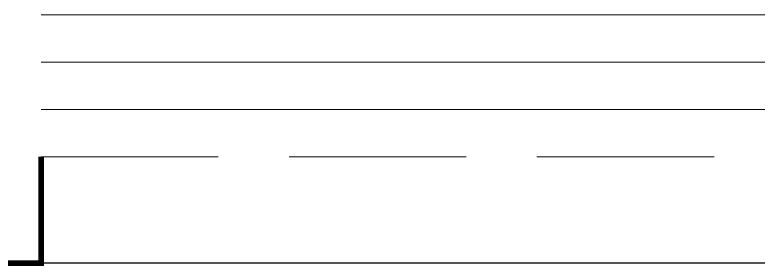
# Model space of a CAD drawing. Extents: x 5031545 to 5313844, y -886381 to -283477.
# Drawn here: x 5092126 to 5093176, y -790487 to -790137 of the extents above; entities that cross this region are included whole.
import ezdxf

# ---------------------------------------------------------------- set-up
doc = ezdxf.new("R2010")
doc.units = 0
doc.header["$LTSCALE"] = 1000
doc.header["$MEASUREMENT"] = 0
doc.linetypes.add('DASH', pattern=[0.35, 0.25, -0.1])
for name, color, linetype in [('!!电气', 1, 'CONTINUOUS'), ('$RECOVER_210609100354-0', 7, 'CONTINUOUS'), ('看线', 185, 'CONTINUOUS')]:
    doc.layers.add(name, color=color, linetype=linetype)
doc.layers.add('平面-栏杆', color=56, linetype='CONTINUOUS', lineweight=15)
doc.layers.add('平面-看线', color=252, linetype='CONTINUOUS', lineweight=15)

# ---------------------------------------------------------------- blocks, each defined once
blk = doc.blocks.new('A$C146474E2')
at = {"layer": '$RECOVER_210609100354-0', "color": 252, "const_width": 8}
blk.add_lwpolyline([(16250, -100), (16250, -250), (15950, -250), (15950, -100)], dxfattribs=at)
at = {"layer": '平面-栏杆', "color": 252}
for points in [[(16250, 33.3), (20750, 33.3)], [(16250, -33.3), (20750, -33.3)]]:
    blk.add_lwpolyline(points, dxfattribs=at)
at = {"layer": '平面-看线', "color": 252}
blk.add_lwpolyline([(16250, 100), (20750, 100)], dxfattribs=at)
at = {"layer": '平面-看线', "color": 252, "linetype": 'DASH'}
blk.add_lwpolyline([(16250, -100), (20750, -100)], dxfattribs=at)
at = {"layer": '看线', "color": 252, "ltscale": 0.5}
blk.add_lwpolyline([(20700, -250), (16250, -250)], dxfattribs=at)

msp = doc.modelspace()

# ---------------------------------------------------------------- block references
at = {"layer": '!!电气', "color": 2}
msp.add_blockref('A$C146474E2', (5075913.5, -790236.7), dxfattribs=at)

doc.saveas('drawing.dxf')
